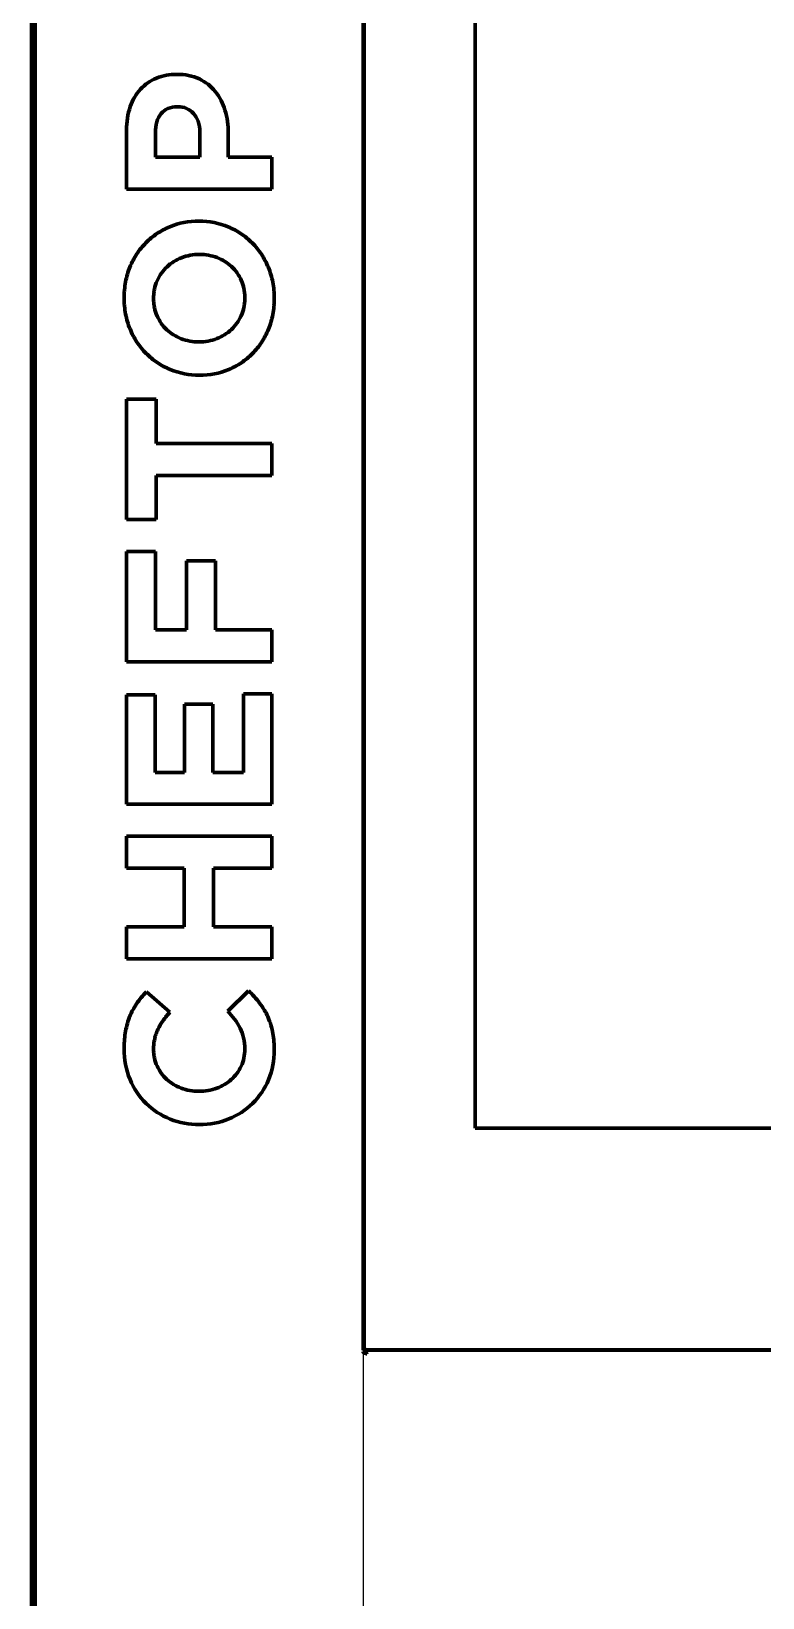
# Model space of a CAD drawing. Header units: inches. Extents: x -3077 to 7201, y 316 to 5463.
# Drawn here: x 2819 to 3198, y 2169 to 2982 of the extents above; entities that cross this region are included whole.
import ezdxf

# ---------------------------------------------------------------- set-up
doc = ezdxf.new("R2010")
doc.units = ezdxf.units.IN

msp = doc.modelspace()

# ---------------------------------------------------------------- linework, layer by layer
at = {"linetype": 'Continuous', "lineweight": 70}
for p, q in [((2818.85, 3749.15), (2818.85, 2083.96)), ((2820.85, 2099.76), (2820.85, 3747.76)), ((2990.85, 2297.77), (2990.85, 3747.76)), ((2991.35, 3747.26), (2991.35, 2297.86)), ((3048.85, 3632.26), (3048.85, 2412.86)), ((2894.45, 2959.75), (2894.24, 2959.75)), ((2894.56, 2942.98), (2894.78, 2942.98)), ((2868.22, 2930.94), (2868.22, 2900.18)), ((2883.16, 2916.74), (2883.16, 2929.54)), ((2906.17, 2929.86), (2906.17, 2916.74)), ((2920.91, 2916.74), (2920.91, 2929.32)), ((2906.17, 2916.74), (2883.16, 2916.74)), ((2943.49, 2916.74), (2920.91, 2916.74)), ((2943.49, 2900.18), (2943.49, 2916.74)), ((2868.22, 2900.18), (2943.49, 2900.18)), ((2905.85, 2883.62), (2905.64, 2883.62)), ((2905.85, 2866.31), (2906.07, 2866.31)), ((2905.85, 2820.93), (2905.64, 2820.93)), ((2905.85, 2803.62), (2906.07, 2803.62)), ((2868.22, 2791.12), (2868.22, 2728.76)), ((2883.49, 2791.12), (2868.22, 2791.12)), ((2883.49, 2768.22), (2883.49, 2791.12)), ((2943.49, 2768.22), (2883.49, 2768.22)), ((2943.49, 2751.66), (2943.49, 2768.22)), ((2883.49, 2728.76), (2883.49, 2751.66)), ((2883.49, 2751.66), (2943.49, 2751.66)), ((2868.22, 2728.76), (2883.49, 2728.76)), ((2883.27, 2712.19), (2868.22, 2712.19)), ((2868.22, 2712.19), (2868.22, 2654.88)), ((2883.27, 2671.44), (2883.27, 2712.19)), ((2899.29, 2707.36), (2899.29, 2671.44)), ((2914.35, 2707.36), (2899.29, 2707.36)), ((2914.35, 2671.44), (2914.35, 2707.36)), ((2899.29, 2671.44), (2883.27, 2671.44)), ((2943.49, 2671.44), (2914.35, 2671.44)), ((2943.49, 2654.88), (2943.49, 2671.44)), ((2868.22, 2654.88), (2943.49, 2654.88)), ((2868.22, 2637.78), (2868.22, 2581)), ((2882.95, 2637.78), (2868.22, 2637.78)), ((2882.95, 2597.46), (2882.95, 2637.78)), ((2928.76, 2638.32), (2928.76, 2597.46)), ((2943.49, 2638.32), (2928.76, 2638.32)), ((2943.49, 2581), (2943.49, 2638.32)), ((2898.22, 2632.94), (2898.22, 2597.46)), ((2912.95, 2632.94), (2898.22, 2632.94)), ((2912.95, 2597.46), (2912.95, 2632.94)), ((2898.22, 2597.46), (2882.95, 2597.46)), ((2928.76, 2597.46), (2912.95, 2597.46)), ((2868.22, 2581), (2943.49, 2581)), ((2868.22, 2564.44), (2868.22, 2547.88)), ((2943.49, 2564.44), (2868.22, 2564.44)), ((2943.49, 2547.88), (2943.49, 2564.44)), ((2868.22, 2547.88), (2898, 2547.88)), ((2898, 2547.88), (2898, 2517.34)), ((2913.27, 2547.88), (2943.49, 2547.88)), ((2913.27, 2517.34), (2913.27, 2547.88)), ((2868.22, 2517.34), (2868.22, 2500.78)), ((2898, 2517.34), (2868.22, 2517.34)), ((2943.49, 2517.34), (2913.27, 2517.34)), ((2943.49, 2500.78), (2943.49, 2517.34)), ((2868.22, 2500.78), (2943.49, 2500.78)), ((2890.69, 2473.15), (2878.54, 2483.68)), ((2931.34, 2484.22), (2920.69, 2473.68)), ((2905.85, 2432.07), (2905.64, 2432.07)), ((2905.85, 2414.76), (2906.07, 2414.76)), ((3048.85, 2412.86), (3482.85, 2412.86)), ((2990.85, 2297.76), (3540.85, 2297.76)), ((2990.85, 2296.67), (2990.85, 2296.77)), ((2990.85, 2296.66), (2991.24, 2296.66)), ((2991.35, 2297.86), (2992.35, 2298.86)), ((2991.35, 2297.86), (3540.35, 2297.86)), ((2991.85, 2297.86), (2991.85, 2297.76))]:
    msp.add_line(p, q, dxfattribs=at)
msp.add_line((2990.85, 2296.66), (2990.85, 2099.76))
for points, knots in [([(2894.24, 2959.75), (2890.66, 2959.75), (2883.63, 2958.59), (2874.75, 2952.48), (2869.23, 2942.69), (2868.22, 2935.01), (2868.22, 2930.94)], [0, 0, 0, 0, 0.246876, 0.476926, 0.718842, 1, 1, 1, 1]), ([(2920.91, 2929.32), (2920.91, 2933.32), (2919.95, 2941.01), (2914.94, 2951.26), (2905.96, 2958.4), (2898.36, 2959.75), (2894.45, 2959.75)], [0, 0, 0, 0, 0.265754, 0.507017, 0.740214, 1, 1, 1, 1]), ([(2894.56, 2942.98), (2892.89, 2942.98), (2889.66, 2942.48), (2885.72, 2939.52), (2883.53, 2934.92), (2883.16, 2931.42), (2883.16, 2929.54)], [0, 0, 0, 0, 0.251665, 0.476381, 0.716008, 1, 1, 1, 1]), ([(2906.17, 2929.86), (2906.17, 2931.73), (2905.71, 2935.24), (2903.23, 2939.67), (2899.36, 2942.43), (2896.31, 2942.98), (2894.78, 2942.98)], [0, 0, 0, 0, 0.28912, 0.535012, 0.763547, 1, 1, 1, 1]), ([(2905.64, 2883.62), (2900.52, 2883.62), (2892.78, 2882.14), (2883.86, 2877.33), (2878.06, 2872.54), (2873.29, 2866.65), (2870.31, 2860.96), (2868.59, 2856.02), (2867.64, 2852.08), (2867.15, 2848.68), (2866.96, 2845.87), (2866.91, 2843.73), (2866.96, 2841.58), (2867.16, 2838.77), (2867.65, 2835.36), (2868.61, 2831.41), (2870.35, 2826.45), (2873.36, 2820.73), (2878.17, 2814.8), (2884, 2809.97), (2892.96, 2805.13), (2900.72, 2803.62), (2905.85, 2803.62)], [0, 0, 0, 0, 0.123917, 0.184114, 0.244066, 0.304568, 0.366477, 0.398301, 0.430866, 0.464324, 0.481445, 0.498853, 0.516267, 0.533403, 0.566924, 0.599592, 0.631558, 0.693842, 0.754792, 0.815192, 0.875765, 1, 1, 1, 1]), ([(2906.07, 2803.62), (2911.19, 2803.62), (2918.92, 2805.1), (2927.85, 2809.9), (2933.64, 2814.69), (2938.42, 2820.59), (2941.39, 2826.28), (2943.11, 2831.21), (2944.07, 2835.15), (2944.55, 2838.56), (2944.75, 2841.36), (2944.8, 2843.51), (2944.75, 2845.66), (2944.55, 2848.47), (2944.06, 2851.88), (2943.09, 2855.83), (2941.35, 2860.78), (2938.35, 2866.5), (2933.53, 2872.43), (2927.7, 2877.26), (2918.74, 2882.11), (2910.99, 2883.62), (2905.85, 2883.62)], [0, 0, 0, 0, 0.123918, 0.184114, 0.244066, 0.304568, 0.366477, 0.398301, 0.430865, 0.464323, 0.481444, 0.498852, 0.516265, 0.533402, 0.566923, 0.59959, 0.631556, 0.69384, 0.75479, 0.815191, 0.875763, 1, 1, 1, 1]), ([(2905.85, 2866.31), (2902.75, 2866.31), (2896.63, 2865.22), (2890.07, 2861.14), (2886.15, 2856.66), (2883.91, 2852.72), (2882.75, 2849.06), (2882.27, 2845.94), (2882.15, 2843.51), (2882.27, 2841.08), (2882.74, 2837.98), (2883.88, 2834.34), (2886.08, 2830.43), (2889.95, 2826), (2896.47, 2821.98), (2902.55, 2820.93), (2905.64, 2820.93)], [0, 0, 0, 0, 0.127847, 0.249993, 0.310751, 0.372176, 0.435396, 0.468166, 0.501956, 0.535711, 0.568373, 0.631172, 0.691951, 0.751943, 0.872689, 1, 1, 1, 1]), ([(2905.85, 2820.93), (2908.95, 2820.93), (2915.07, 2822.02), (2921.64, 2826.09), (2925.56, 2830.58), (2927.79, 2834.51), (2928.95, 2838.18), (2929.43, 2841.29), (2929.55, 2843.72), (2929.43, 2846.15), (2928.96, 2849.26), (2927.83, 2852.9), (2925.63, 2856.8), (2921.76, 2861.24), (2915.23, 2865.26), (2909.15, 2866.31), (2906.07, 2866.31)], [0, 0, 0, 0, 0.127849, 0.249996, 0.310754, 0.372179, 0.435399, 0.468168, 0.501958, 0.535713, 0.568375, 0.631174, 0.691953, 0.751944, 0.872689, 1, 1, 1, 1]), ([(2878.54, 2483.68), (2877.59, 2482.72), (2875.75, 2480.69), (2873.29, 2477.4), (2871.53, 2474.47), (2870.33, 2472.01), (2869.29, 2469.49), (2868.28, 2466.23), (2867.19, 2460.85), (2866.92, 2456.72), (2866.92, 2454.01)], [0, 0, 0, 0, 0.125, 0.25, 0.375, 0.4375, 0.5, 0.625, 0.75, 1, 1, 1, 1]), ([(2944.78, 2453.36), (2944.78, 2456.24), (2944.45, 2460.63), (2943.14, 2466.3), (2941.93, 2469.72), (2940.7, 2472.33), (2939.29, 2474.86), (2936.43, 2479.05), (2933.44, 2482.26), (2931.34, 2484.22)], [0, 0, 0, 0, 0.25, 0.375, 0.5, 0.5625, 0.625, 0.75, 1, 1, 1, 1]), ([(2905.64, 2432.07), (2902.55, 2432.07), (2896.5, 2433.1), (2889.97, 2437.02), (2886.09, 2441.33), (2883.89, 2445.1), (2882.74, 2448.61), (2882.27, 2451.58), (2882.17, 2453.58), (2882.22, 2455.28), (2882.37, 2457.08), (2882.73, 2459.26), (2883.45, 2461.78), (2884.77, 2465.02), (2887.09, 2468.93), (2889.42, 2471.75), (2890.69, 2473.15)], [0, 0, 0, 0, 0.16191, 0.314563, 0.389631, 0.464964, 0.542002, 0.581785, 0.622729, 0.647116, 0.67095, 0.71738, 0.762885, 0.808248, 0.901066, 1, 1, 1, 1]), ([(2920.69, 2473.68), (2923.15, 2470.98), (2926.66, 2466.68), (2929.16, 2459.64), (2929.51, 2455.87), (2929.51, 2453.9)], [0, 0, 0, 0, 0.493857, 0.733277, 1, 1, 1, 1]), ([(2866.92, 2454.01), (2866.92, 2448.61), (2868.83, 2438.08), (2877.61, 2425.03), (2890.55, 2416.63), (2900.72, 2414.76), (2905.85, 2414.76)], [0, 0, 0, 0, 0.263935, 0.508037, 0.749091, 1, 1, 1, 1]), ([(2929.51, 2453.9), (2929.51, 2450.88), (2928.3, 2444.9), (2922.86, 2437.66), (2915.02, 2433.08), (2908.94, 2432.07), (2905.85, 2432.07)], [0, 0, 0, 0, 0.253752, 0.494373, 0.739907, 1, 1, 1, 1]), ([(2906.07, 2414.76), (2911.22, 2414.76), (2921.39, 2416.64), (2934.24, 2425.05), (2942.86, 2437.86), (2944.78, 2448.14), (2944.78, 2453.36)], [0, 0, 0, 0, 0.254979, 0.497835, 0.741326, 1, 1, 1, 1])]:
    msp.add_open_spline(points, degree=3, knots=knots, dxfattribs=at)
for points in [[(2992.85, 2295.76), (2992.83, 2295.79), (2992.78, 2295.87), (2992.71, 2295.98), (2992.64, 2296.09), (2992.57, 2296.2), (2992.5, 2296.31), (2992.42, 2296.42), (2992.35, 2296.52), (2992.28, 2296.62), (2992.21, 2296.72), (2992.14, 2296.82), (2992.07, 2296.91), (2991.99, 2297), (2991.92, 2297.09), (2991.85, 2297.17), (2991.78, 2297.25), (2991.71, 2297.32), (2991.64, 2297.39), (2991.57, 2297.45), (2991.49, 2297.51), (2991.42, 2297.56), (2991.35, 2297.6), (2991.28, 2297.64), (2991.21, 2297.68), (2991.14, 2297.71), (2991.07, 2297.73), (2991, 2297.74), (2990.92, 2297.75), (2990.88, 2297.76), (2990.85, 2297.76)], [(2992.85, 2295.76), (2992.83, 2295.77), (2992.78, 2295.81), (2992.71, 2295.87), (2992.64, 2295.92), (2992.57, 2295.98), (2992.5, 2296.03), (2992.42, 2296.09), (2992.35, 2296.14), (2992.28, 2296.19), (2992.21, 2296.24), (2992.14, 2296.29), (2992.07, 2296.33), (2991.99, 2296.38), (2991.92, 2296.42), (2991.85, 2296.46), (2991.78, 2296.5), (2991.71, 2296.54), (2991.64, 2296.57), (2991.57, 2296.6), (2991.49, 2296.63), (2991.42, 2296.66), (2991.35, 2296.68), (2991.28, 2296.7), (2991.21, 2296.72), (2991.14, 2296.73), (2991.07, 2296.74), (2991, 2296.75), (2990.92, 2296.75), (2990.88, 2296.76), (2990.85, 2296.76)], [(2990.85, 2296.66), (2990.85, 2296.65), (2990.85, 2296.63), (2990.86, 2296.6), (2990.88, 2296.57), (2990.89, 2296.54), (2990.92, 2296.51), (2990.95, 2296.48), (2990.98, 2296.45), (2991.02, 2296.42), (2991.07, 2296.39), (2991.12, 2296.36), (2991.17, 2296.33), (2991.23, 2296.3), (2991.3, 2296.27), (2991.37, 2296.24), (2991.44, 2296.21), (2991.51, 2296.18), (2991.59, 2296.15), (2991.68, 2296.12), (2991.76, 2296.09), (2991.85, 2296.06), (2991.94, 2296.03), (2992.04, 2296), (2992.14, 2295.97), (2992.23, 2295.94), (2992.33, 2295.91), (2992.44, 2295.88), (2992.54, 2295.85), (2992.64, 2295.82), (2992.75, 2295.79), (2992.82, 2295.77), (2992.85, 2295.76)], [(2991.85, 2296.66), (2991.85, 2296.65), (2991.85, 2296.63), (2991.86, 2296.6), (2991.86, 2296.57), (2991.87, 2296.54), (2991.89, 2296.51), (2991.9, 2296.48), (2991.92, 2296.45), (2991.94, 2296.42), (2991.96, 2296.39), (2991.99, 2296.36), (2992.01, 2296.33), (2992.04, 2296.3), (2992.07, 2296.27), (2992.11, 2296.24), (2992.14, 2296.21), (2992.18, 2296.18), (2992.22, 2296.15), (2992.26, 2296.12), (2992.31, 2296.09), (2992.35, 2296.06), (2992.4, 2296.03), (2992.45, 2296), (2992.49, 2295.97), (2992.54, 2295.94), (2992.59, 2295.91), (2992.64, 2295.88), (2992.7, 2295.85), (2992.75, 2295.82), (2992.8, 2295.79), (2992.83, 2295.77), (2992.85, 2295.76)]]:
    msp.add_open_spline(points, degree=3, dxfattribs=at)

doc.saveas('drawing.dxf')
